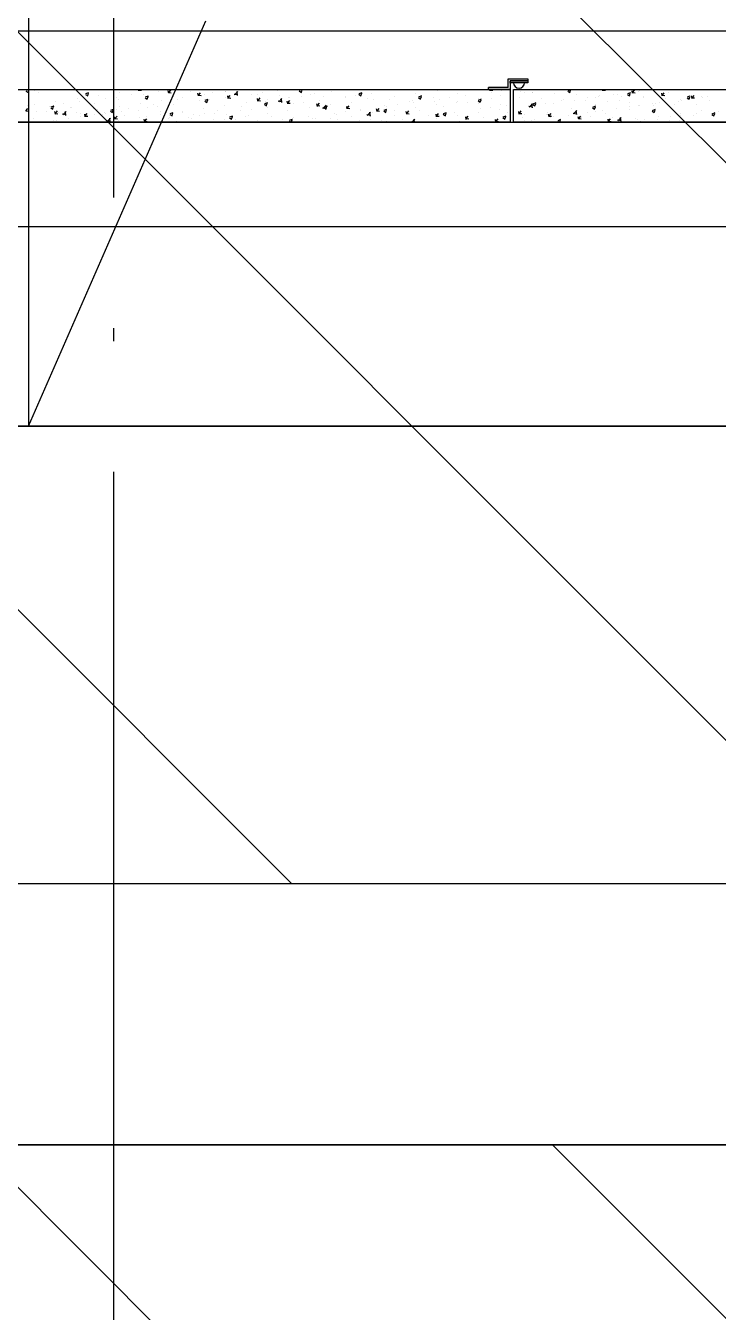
# Model space of a CAD drawing. Extents: x 758840 to 1108724, y -102573 to 143521.
# Drawn here: x 856399 to 857459, y 68672 to 70640 of the extents above; entities that cross this region are included whole.
import ezdxf
from ezdxf.xclip import XClip

# ---------------------------------------------------------------- set-up
doc = ezdxf.new("R2010")
doc.units = 0
doc.header["$LTSCALE"] = 1000
doc.header["$MEASUREMENT"] = 0
doc.linetypes.add('DOTE', pattern=[2.42, 2, -0.2, 0.02, -0.2])
for name, color, linetype in [('02电气-设备', 255, 'Continuous'), ('02电气-设备基础', 252, 'Continuous'), ('DOTE', 8, 'DOTE'), ('电缆沟', 2, 'Continuous'), ('钢盖板', 6, 'Continuous')]:
    doc.layers.add(name, color=color, linetype=linetype)

# ---------------------------------------------------------------- blocks, each defined once
blk = doc.blocks.new('BD4-PAL0101-HVPM01')
at = {"layer": '02电气-设备'}
for p, q in [((8388428.9, -4143730.9), (8388428.9, -4143727.9)), ((8388428.9, -4143727.9), (8388458.9, -4143727.9)), ((8388428.9, -4143741.4), (8388428.9, -4143727.9)), ((8388428.9, -4143727.9), (8388431.9, -4143727.9)), ((8388458.9, -4143727.9), (8388458.9, -4143730.9)), ((8387189.4, -4143744.4), (8388431.9, -4143744.4)), ((8387690.6, -4143746.7), (8387693.8, -4143748.8)), ((8387691.2, -4143745.4), (8387694, -4143744.4)), ((8387693.8, -4143748.8), (8387695.1, -4143745)), ((8387704.2, -4143745.7), (8387704.2, -4143745.7)), ((8387709.5, -4143748.7), (8387709.5, -4143748.7)), ((8387782.5, -4143750.5), (8387786.9, -4143748.8)), ((8387834.1, -4143748.8), (8387834.1, -4143748.8)), ((8387863.6, -4143746.2), (8387863.3, -4143744.4)), ((8387863.7, -4143745), (8387864.2, -4143744.4)), ((8387863.7, -4143745.1), (8387867.5, -4143745.4)), ((8387893, -4143747.3), (8387893, -4143747.3)), ((8387907, -4143746.2), (8387907, -4143746.2)), ((8387909.1, -4143750.1), (8387908.4, -4143746.2)), ((8387908.7, -4143745.7), (8387908.7, -4143745.7)), ((8387908.9, -4143745.3), (8387908.9, -4143745.3)), ((8387909.2, -4143749), (8387912.3, -4143745.4)), ((8387909.2, -4143749.1), (8387913, -4143749.4)), ((8387942.6, -4143747.1), (8387942.6, -4143747.1)), ((8387954.8, -4143753), (8387957.8, -4143749.3)), ((8387976.5, -4143748.5), (8387976.5, -4143748.5)), ((8387995.6, -4143748.1), (8387995.6, -4143748.1)), ((8387996.3, -4143747.4), (8387996.3, -4143747.4)), ((8388009.8, -4143752.6), (8388014.7, -4143747.4)), ((8388014.6, -4143753.6), (8388013.9, -4143747.5)), ((8388052.3, -4143749.2), (8388052.3, -4143749.2)), ((8388076.4, -4143746.1), (8388076.4, -4143746.1)), ((8388109, -4143746.6), (8388112.2, -4143748.7)), ((8388109.6, -4143745.3), (8388112, -4143744.4)), ((8388112.2, -4143748.7), (8388113.5, -4143744.8)), ((8388158.1, -4143746.7), (8388158.1, -4143746.7)), ((8388200.9, -4143750.4), (8388205.3, -4143748.7)), ((8388259.9, -4143744.7), (8388259.9, -4143744.7)), ((8388320, -4143745.7), (8388320, -4143745.7)), ((8388428.9, -4143741.4), (8388398.9, -4143741.4)), ((8388398.9, -4143744.4), (8388398.9, -4143741.4)), ((8388431.9, -4143744.4), (8388398.9, -4143744.4)), ((8388401.3, -4143746.2), (8388401, -4143744.4)), ((8388401.4, -4143745.1), (8388402, -4143744.4)), ((8388401.4, -4143745.2), (8388405.2, -4143745.5)), ((8388403.3, -4143748.7), (8388403.3, -4143748.7)), ((8388419.2, -4143746.6), (8388419.2, -4143746.6)), ((8388458.9, -4143730.9), (8388431.9, -4143730.9)), ((8388431.9, -4143730.9), (8388431.9, -4143744.4)), ((8388431.9, -4143734.7), (8388431.9, -4143730.9)), ((8388431.9, -4143730.9), (8388458.9, -4143730.9)), ((8388458.9, -4143733.9), (8388431.9, -4143733.9)), ((8388431.9, -4143744.4), (8388431.9, -4143794.4)), ((8388436.9, -4143744.4), (8389679.9, -4143744.4)), ((8388436.9, -4143794.4), (8388436.9, -4143744.4)), ((8388447, -4143747.3), (8388447, -4143747.3)), ((8388454, -4143748.7), (8388454, -4143748.7)), ((8388458.9, -4143730.9), (8388458.9, -4143733.9)), ((8388466, -4143748.8), (8388466, -4143748.8)), ((8388466.1, -4143749.5), (8388466.1, -4143749.5)), ((8388520, -4143746.8), (8388523.2, -4143749)), ((8388520.6, -4143745.6), (8388523.7, -4143744.4)), ((8388523.2, -4143749), (8388524.4, -4143745.1)), ((8388573.6, -4143746.1), (8388573.3, -4143744.4)), ((8388573.7, -4143745), (8388574.2, -4143744.4)), ((8388573.7, -4143745.1), (8388577.5, -4143745.4)), ((8388611.8, -4143750.6), (8388616.3, -4143748.9)), ((8388619.1, -4143750.1), (8388618.4, -4143746.1)), ((8388619.2, -4143749), (8388622.3, -4143745.3)), ((8388619.2, -4143749), (8388623, -4143749.4)), ((8388628.4, -4143747.4), (8388628.4, -4143747.4)), ((8388630.5, -4143746), (8388630.5, -4143746)), ((8388664.8, -4143752.9), (8388667.8, -4143749.3)), ((8388673.6, -4143748.4), (8388673.6, -4143748.4)), ((8387693, -4143769.5), (8387693, -4143769.5)), ((8387703.4, -4143766.9), (8387703.4, -4143766.9)), ((8387729.1, -4143771), (8387733.6, -4143769.3)), ((8387732.9, -4143768.4), (8387732.9, -4143768.4)), ((8387736.4, -4143762.1), (8387736.4, -4143762.1)), ((8387748.8, -4143766.3), (8387748.8, -4143766.3)), ((8387769, -4143757.6), (8387769, -4143757.6)), ((8387772.9, -4143763.2), (8387772.9, -4143763.2)), ((8387781.9, -4143751.8), (8387785.1, -4143753.9)), ((8387785.1, -4143753.9), (8387786.3, -4143750.1)), ((8387795.9, -4143765.3), (8387795.9, -4143765.3)), ((8387801.1, -4143753.6), (8387801.1, -4143753.6)), ((8387813, -4143757.9), (8387813, -4143757.9)), ((8387828.9, -4143755.8), (8387828.9, -4143755.8)), ((8387833, -4143758.9), (8387833, -4143758.9)), ((8387852.9, -4143752.6), (8387852.9, -4143752.6)), ((8387865.9, -4143765.5), (8387865.9, -4143765.5)), ((8387870, -4143752.6), (8387870, -4143752.6)), ((8387873.2, -4143756.9), (8387876.3, -4143759)), ((8387873.7, -4143755.6), (8387878.2, -4143753.9)), ((8387876.3, -4143759), (8387877.6, -4143755.2)), ((8387885.2, -4143766.5), (8387885.2, -4143766.5)), ((8387898, -4143761.4), (8387898, -4143761.4)), ((8387916.3, -4143767.1), (8387916.3, -4143767.1)), ((8387922.3, -4143760.2), (8387922.3, -4143760.2)), ((8387930.9, -4143756.6), (8387930.9, -4143756.6)), ((8387954.7, -4143754.1), (8387953.9, -4143750.1)), ((8387954.8, -4143753.1), (8387958.6, -4143753.4)), ((8387956.4, -4143761.9), (8387956.4, -4143761.9)), ((8387959.3, -4143753.8), (8387959.3, -4143753.8)), ((8387963.5, -4143752.2), (8387963.5, -4143752.2)), ((8387964.4, -4143762), (8387967.6, -4143764.1)), ((8387965, -4143760.7), (8387969.4, -4143759)), ((8387967.6, -4143764.1), (8387968.9, -4143760.2)), ((8387972.3, -4143759.8), (8387972.3, -4143759.8)), ((8387994.8, -4143769.2), (8387994.8, -4143769.2)), ((8387996.3, -4143756.6), (8387996.3, -4143756.6)), ((8388000.2, -4143758.1), (8387999.5, -4143754.1)), ((8388000.3, -4143757), (8388003.4, -4143753.3)), ((8388000.3, -4143757.1), (8388004.1, -4143757.4)), ((8388009.1, -4143751.3), (8388014.8, -4143752.2)), ((8388010.4, -4143750), (8388010.4, -4143750)), ((8388027.8, -4143764.5), (8388027.8, -4143764.5)), ((8388036.4, -4143751.3), (8388036.4, -4143751.3)), ((8388044.3, -4143751.4), (8388044.3, -4143751.4)), ((8388045.8, -4143762.1), (8388045, -4143758.1)), ((8388045.9, -4143761), (8388048.9, -4143757.3)), ((8388045.9, -4143761), (8388049.6, -4143761.4)), ((8388055.7, -4143767), (8388058.8, -4143769.2)), ((8388056.3, -4143765.8), (8388060.7, -4143764.1)), ((8388057.6, -4143763.3), (8388057.6, -4143763.3)), ((8388058.8, -4143769.2), (8388060.1, -4143765.3)), ((8388060.4, -4143760), (8388060.4, -4143760)), ((8388076.9, -4143761.8), (8388082.6, -4143762.7)), ((8388077.5, -4143763.1), (8388082.5, -4143757.9)), ((8388078.2, -4143752.8), (8388078.2, -4143752.8)), ((8388082.3, -4143764.1), (8388081.6, -4143758)), ((8388091.3, -4143766.1), (8388090.6, -4143762.1)), ((8388091.4, -4143764.9), (8388094.5, -4143761.3)), ((8388091.4, -4143765), (8388095.2, -4143765.4)), ((8388092.5, -4143756), (8388092.5, -4143756)), ((8388094.6, -4143756.9), (8388094.6, -4143756.9)), ((8388099.8, -4143765.8), (8388099.8, -4143765.8)), ((8388112.1, -4143754.3), (8388112.1, -4143754.3)), ((8388115.7, -4143763.7), (8388115.7, -4143763.7)), ((8388125.5, -4143751.2), (8388125.5, -4143751.2)), ((8388131.7, -4143750.6), (8388131.7, -4143750.6)), ((8388136.9, -4143770.1), (8388136.1, -4143766.1)), ((8388136.9, -4143769), (8388140.7, -4143769.4)), ((8388137, -4143768.9), (8388140, -4143765.3)), ((8388139.7, -4143760.6), (8388139.7, -4143760.6)), ((8388145.3, -4143773.6), (8388150.2, -4143768.5)), ((8388146, -4143755.7), (8388146, -4143755.7)), ((8388147.5, -4143770.8), (8388152, -4143769.1)), ((8388150.1, -4143774.6), (8388149.4, -4143768.6)), ((8388157.3, -4143767.9), (8388157.3, -4143767.9)), ((8388179.8, -4143755.3), (8388179.8, -4143755.3)), ((8388179.9, -4143757.1), (8388179.9, -4143757.1)), ((8388182.5, -4143772.9), (8388185.6, -4143769.3)), ((8388189.4, -4143763.8), (8388189.4, -4143763.8)), ((8388195.7, -4143753.2), (8388195.7, -4143753.2)), ((8388200.3, -4143751.6), (8388203.4, -4143753.8)), ((8388203.4, -4143753.8), (8388204.7, -4143749.9)), ((8388213.8, -4143758.6), (8388213.8, -4143758.6)), ((8388219.8, -4143750), (8388219.8, -4143750)), ((8388222.4, -4143759), (8388222.4, -4143759)), ((8388240.1, -4143769.4), (8388240.1, -4143769.4)), ((8388247.7, -4143760), (8388247.7, -4143760)), ((8388255, -4143754.6), (8388255, -4143754.6)), ((8388259.1, -4143767.7), (8388259.1, -4143767.7)), ((8388277.2, -4143763.1), (8388277.2, -4143763.1)), ((8388281.6, -4143761.4), (8388281.6, -4143761.4)), ((8388283.1, -4143764.5), (8388283.1, -4143764.5)), ((8388287.1, -4143750.5), (8388287.1, -4143750.5)), ((8388291.5, -4143756.7), (8388294.7, -4143758.9)), ((8388292.1, -4143755.5), (8388296.6, -4143753.7)), ((8388294.7, -4143758.8), (8388296, -4143755)), ((8388314.2, -4143756.7), (8388314.2, -4143756.7)), ((8388315.5, -4143762.9), (8388315.5, -4143762.9)), ((8388319.3, -4143766.9), (8388319.3, -4143766.9)), ((8388323.2, -4143759.2), (8388323.2, -4143759.2)), ((8388339.1, -4143757.2), (8388339.1, -4143757.2)), ((8388349.4, -4143764.3), (8388349.4, -4143764.3)), ((8388351.2, -4143750.3), (8388351.2, -4143750.3)), ((8388351.9, -4143762.4), (8388351.9, -4143762.4)), ((8388363.2, -4143754), (8388363.2, -4143754)), ((8388366.5, -4143764.3), (8388366.5, -4143764.3)), ((8388382.8, -4143761.8), (8388386, -4143763.9)), ((8388383.3, -4143765.7), (8388383.3, -4143765.7)), ((8388383.4, -4143760.5), (8388387.8, -4143758.8)), ((8388383.9, -4143758.3), (8388383.9, -4143758.3)), ((8388386, -4143763.9), (8388387.2, -4143760.1)), ((8388403.5, -4143757.9), (8388403.5, -4143757.9)), ((8388416.9, -4143753.6), (8388416.9, -4143753.6)), ((8388417.2, -4143767.2), (8388417.2, -4143767.2)), ((8388426.5, -4143768.5), (8388426.5, -4143768.5)), ((8388445.6, -4143756.6), (8388445.6, -4143756.6)), ((8388461.1, -4143771.2), (8388466, -4143766)), ((8388465.9, -4143772.2), (8388465.2, -4143766.1)), ((8388466.7, -4143767.3), (8388469.8, -4143769.4)), ((8388467.2, -4143766), (8388471.7, -4143764.3)), ((8388469.8, -4143769.4), (8388471.1, -4143765.6)), ((8388470.4, -4143767.1), (8388470.4, -4143767.1)), ((8388479.5, -4143758), (8388479.5, -4143758)), ((8388486.3, -4143765), (8388486.3, -4143765)), ((8388498.2, -4143765.2), (8388498.2, -4143765.2)), ((8388500, -4143750.9), (8388500, -4143750.9)), ((8388510.4, -4143761.8), (8388510.4, -4143761.8)), ((8388513.4, -4143759.4), (8388513.4, -4143759.4)), ((8388530.8, -4143760.7), (8388530.8, -4143760.7)), ((8388533.9, -4143752.3), (8388533.9, -4143752.3)), ((8388547.3, -4143760.9), (8388547.3, -4143760.9)), ((8388550.5, -4143756.5), (8388550.5, -4143756.5)), ((8388558.5, -4143771.1), (8388562.9, -4143769.4)), ((8388562.5, -4143767.5), (8388562.5, -4143767.5)), ((8388562.8, -4143756.6), (8388562.8, -4143756.6)), ((8388566.4, -4143754.4), (8388566.4, -4143754.4)), ((8388567.8, -4143753.8), (8388567.8, -4143753.8)), ((8388581.2, -4143762.3), (8388581.2, -4143762.3)), ((8388590.4, -4143751.3), (8388590.4, -4143751.3)), ((8388595.8, -4143751.9), (8388595.8, -4143751.9)), ((8388599.5, -4143761.1), (8388599.5, -4143761.1)), ((8388601.7, -4143755.2), (8388601.7, -4143755.2)), ((8388611.3, -4143751.9), (8388614.4, -4143754.1)), ((8388614.4, -4143754), (8388615.7, -4143750.2)), ((8388615.1, -4143763.7), (8388615.1, -4143763.7)), ((8388627.7, -4143768.5), (8388627.7, -4143768.5)), ((8388629.7, -4143768.9), (8388629.7, -4143768.9)), ((8388635.6, -4143756.6), (8388635.6, -4143756.6)), ((8388636.5, -4143754.8), (8388636.5, -4143754.8)), ((8388649, -4143765.2), (8388649, -4143765.2)), ((8388651.7, -4143768.7), (8388651.7, -4143768.7)), ((8388653.8, -4143765.8), (8388653.8, -4143765.8)), ((8388659.7, -4143764.5), (8388659.7, -4143764.5)), ((8388664.7, -4143754.1), (8388664, -4143750.1)), ((8388664.8, -4143753), (8388668.6, -4143753.4)), ((8388669.5, -4143758.1), (8388669.5, -4143758.1)), ((8388682.9, -4143766.6), (8388682.9, -4143766.6)), ((8388688.8, -4143762.4), (8388688.8, -4143762.4)), ((8388692.7, -4143759.7), (8388692.7, -4143759.7)), ((8388693.9, -4143760.5), (8388693.9, -4143760.5)), ((8388702.5, -4143757), (8388705.7, -4143759.1)), ((8388703.1, -4143755.7), (8388707.5, -4143754)), ((8388703.4, -4143759.5), (8388703.4, -4143759.5)), ((8388705.7, -4143759.1), (8388707, -4143755.3)), ((8388710.2, -4143758.1), (8388709.5, -4143754.1)), ((8388709.8, -4143758.4), (8388709.8, -4143758.4)), ((8388710.3, -4143756.9), (8388713.4, -4143753.3)), ((8388710.3, -4143757), (8388714.1, -4143757.3)), ((8388716.8, -4143768), (8388716.8, -4143768)), ((8388725.3, -4143755.2), (8388725.3, -4143755.2)), ((8388725.8, -4143756), (8388725.8, -4143756)), ((8388733.8, -4143755.2), (8388733.8, -4143755.2)), ((8388737.3, -4143760.9), (8388737.3, -4143760.9)), ((8387690.3, -4143776.8), (8387693.4, -4143773.2)), ((8387690.3, -4143776.9), (8387694.1, -4143777.3)), ((8387692.8, -4143773.7), (8387692.8, -4143773.7)), ((8387702.6, -4143788), (8387702.6, -4143788)), ((8387706.3, -4143778.1), (8387706.3, -4143778.1)), ((8387721.9, -4143778), (8387721.9, -4143778)), ((8387726.8, -4143771), (8387726.8, -4143771)), ((8387728.5, -4143772.3), (8387731.7, -4143774.4)), ((8387731.7, -4143774.4), (8387733, -4143770.5)), ((8387735.8, -4143782), (8387735, -4143778)), ((8387735.6, -4143783.2), (8387735.6, -4143783.2)), ((8387735.8, -4143780.8), (8387738.9, -4143777.2)), ((8387735.8, -4143780.9), (8387739.6, -4143781.3)), ((8387740.2, -4143779.5), (8387740.2, -4143779.5)), ((8387746.5, -4143781.6), (8387752.1, -4143782.5)), ((8387747.1, -4143782.9), (8387752, -4143777.8)), ((8387751.9, -4143783.9), (8387751.2, -4143777.9)), ((8387756.2, -4143788.2), (8387756.2, -4143788.2)), ((8387758.9, -4143771.6), (8387758.9, -4143771.6)), ((8387760.7, -4143772.4), (8387760.7, -4143772.4)), ((8387768.2, -4143778.8), (8387768.2, -4143778.8)), ((8387774.1, -4143780.9), (8387774.1, -4143780.9)), ((8387774.1, -4143785.6), (8387774.1, -4143785.6)), ((8387781.3, -4143786), (8387780.6, -4143782)), ((8387781.4, -4143784.8), (8387784.5, -4143781.2)), ((8387781.4, -4143784.9), (8387785.2, -4143785.2)), ((8387794.6, -4143773.8), (8387794.6, -4143773.8)), ((8387796.3, -4143782.9), (8387796.3, -4143782.9)), ((8387800.3, -4143774.7), (8387800.3, -4143774.7)), ((8387808, -4143782.4), (8387808, -4143782.4)), ((8387811.2, -4143779.2), (8387811.2, -4143779.2)), ((8387812.2, -4143780.8), (8387812.2, -4143780.8)), ((8387814.9, -4143793.4), (8387819.8, -4143788.3)), ((8387819.7, -4143794.4), (8387819, -4143788.4)), ((8387819.8, -4143777.3), (8387823, -4143779.5)), ((8387820.4, -4143776.1), (8387824.8, -4143774.4)), ((8387823, -4143779.5), (8387824.2, -4143775.6)), ((8387826.9, -4143789.9), (8387826.1, -4143786)), ((8387826.9, -4143788.8), (8387830, -4143785.2)), ((8387826.9, -4143788.9), (8387830.7, -4143789.2)), ((8387828.5, -4143775.3), (8387828.5, -4143775.3)), ((8387833.3, -4143769.9), (8387833.3, -4143769.9)), ((8387836.2, -4143777.7), (8387836.2, -4143777.7)), ((8387841.9, -4143783.8), (8387841.9, -4143783.8)), ((8387848.2, -4143772.9), (8387848.2, -4143772.9)), ((8387862.4, -4143776.7), (8387862.4, -4143776.7)), ((8387865.1, -4143786.6), (8387865.1, -4143786.6)), ((8387872.5, -4143792.8), (8387875.5, -4143789.1)), ((8387875.8, -4143785.2), (8387875.8, -4143785.2)), ((8387876.3, -4143772.4), (8387876.3, -4143772.4)), ((8387892.2, -4143770.3), (8387892.2, -4143770.3)), ((8387896.3, -4143778.1), (8387896.3, -4143778.1)), ((8387897.2, -4143782.5), (8387897.2, -4143782.5)), ((8387909.5, -4143788.7), (8387909.5, -4143788.7)), ((8387909.7, -4143786.6), (8387909.7, -4143786.6)), ((8387911.1, -4143782.4), (8387914.2, -4143784.6)), ((8387911.6, -4143781.2), (8387916.1, -4143779.4)), ((8387914.2, -4143784.6), (8387915.5, -4143780.7)), ((8387930.2, -4143777.8), (8387930.2, -4143777.8)), ((8387930.2, -4143779.6), (8387930.2, -4143779.6)), ((8387939.7, -4143786.9), (8387939.7, -4143786.9)), ((8387943.6, -4143788.1), (8387943.6, -4143788.1)), ((8387946.5, -4143782.4), (8387946.5, -4143782.4)), ((8387955.6, -4143784.8), (8387955.6, -4143784.8)), ((8387962.8, -4143773.3), (8387962.8, -4143773.3)), ((8387964.1, -4143781), (8387964.1, -4143781)), ((8387979.6, -4143781.6), (8387979.6, -4143781.6)), ((8387983.5, -4143776), (8387983.5, -4143776)), ((8387998, -4143782.4), (8387998, -4143782.4)), ((8388002.3, -4143787.5), (8388005.5, -4143789.7)), ((8388002.9, -4143786.2), (8388007.3, -4143784.5)), ((8388005.5, -4143789.6), (8388006.8, -4143785.8)), ((8388019.7, -4143776.4), (8388019.7, -4143776.4)), ((8388020.6, -4143769.7), (8388020.6, -4143769.7)), ((8388027.1, -4143785.6), (8388027.1, -4143785.6)), ((8388031.9, -4143783.8), (8388031.9, -4143783.8)), ((8388035.6, -4143774.3), (8388035.6, -4143774.3)), ((8388059.7, -4143771.1), (8388059.7, -4143771.1)), ((8388059.7, -4143781.2), (8388059.7, -4143781.2)), ((8388065.8, -4143785.3), (8388065.8, -4143785.3)), ((8388091.7, -4143777.1), (8388091.7, -4143777.1)), ((8388099, -4143788.8), (8388099, -4143788.8)), ((8388099.7, -4143786.7), (8388099.7, -4143786.7)), ((8388123, -4143785.6), (8388123, -4143785.6)), ((8388124.7, -4143772.3), (8388124.7, -4143772.3)), ((8388129, -4143788.5), (8388129, -4143788.5)), ((8388133.6, -4143788.1), (8388133.6, -4143788.1)), ((8388144.7, -4143772.3), (8388150.3, -4143773.2)), ((8388146.9, -4143772.1), (8388150.1, -4143774.3)), ((8388150.1, -4143774.2), (8388151.4, -4143770.4)), ((8388156.5, -4143789), (8388156.5, -4143789)), ((8388163.1, -4143780.3), (8388163.1, -4143780.3)), ((8388166.1, -4143782.1), (8388166.1, -4143782.1)), ((8388179, -4143778.2), (8388179, -4143778.2)), ((8388182.4, -4143774.1), (8388181.7, -4143770.1)), ((8388182.5, -4143773), (8388186.3, -4143773.3)), ((8388188.6, -4143784.9), (8388188.6, -4143784.9)), ((8388203.1, -4143775.1), (8388203.1, -4143775.1)), ((8388203.1, -4143775.8), (8388203.1, -4143775.8)), ((8388212.5, -4143782.8), (8388218.1, -4143783.7)), ((8388213.1, -4143784.1), (8388218, -4143779)), ((8388217.9, -4143785.1), (8388217.2, -4143779.1)), ((8388221.6, -4143780.2), (8388221.6, -4143780.2)), ((8388228, -4143778), (8388227.2, -4143774.1)), ((8388228, -4143776.9), (8388231.1, -4143773.3)), ((8388228, -4143777), (8388231.8, -4143777.3)), ((8388238.2, -4143777.2), (8388241.3, -4143779.3)), ((8388238.8, -4143775.9), (8388243.2, -4143774.2)), ((8388241.3, -4143779.3), (8388242.6, -4143775.5)), ((8388243.2, -4143769.8), (8388243.2, -4143769.8)), ((8388254.2, -4143775.7), (8388254.2, -4143775.7)), ((8388255.4, -4143783.4), (8388255.4, -4143783.4)), ((8388273.5, -4143782), (8388272.8, -4143778)), ((8388273.6, -4143780.9), (8388276.7, -4143777.2)), ((8388273.6, -4143781), (8388277.4, -4143781.3)), ((8388286.3, -4143771.6), (8388286.3, -4143771.6)), ((8388292.4, -4143777), (8388292.4, -4143777)), ((8388306.5, -4143784.3), (8388306.5, -4143784.3)), ((8388319, -4143786), (8388318.3, -4143782)), ((8388318.5, -4143788), (8388318.5, -4143788)), ((8388319.1, -4143784.9), (8388322.2, -4143781.2)), ((8388319.1, -4143785), (8388322.9, -4143785.3)), ((8388322.4, -4143782.2), (8388322.4, -4143782.2)), ((8388329.4, -4143770.6), (8388329.4, -4143770.6)), ((8388329.4, -4143782.3), (8388332.6, -4143784.4)), ((8388330, -4143781), (8388334.5, -4143779.3)), ((8388332.6, -4143784.4), (8388333.9, -4143780.6)), ((8388346.4, -4143779), (8388346.4, -4143779)), ((8388351.1, -4143783.5), (8388351.1, -4143783.5)), ((8388364.6, -4143790), (8388363.9, -4143786)), ((8388364.7, -4143788.9), (8388367.7, -4143785.2)), ((8388364.7, -4143788.9), (8388368.5, -4143789.3)), ((8388383.2, -4143779.5), (8388383.2, -4143779.5)), ((8388386.5, -4143773.8), (8388386.5, -4143773.8)), ((8388390.7, -4143786.5), (8388390.7, -4143786.5)), ((8388402.4, -4143771.7), (8388402.4, -4143771.7)), ((8388410.2, -4143792.8), (8388413.3, -4143789.2)), ((8388416.1, -4143774.7), (8388416.1, -4143774.7)), ((8388420.7, -4143787.4), (8388423.9, -4143789.5)), ((8388421.3, -4143786.1), (8388425.7, -4143784.4)), ((8388423.9, -4143789.5), (8388425.1, -4143785.7)), ((8388427.7, -4143780.1), (8388427.7, -4143780.1)), ((8388445.8, -4143781.9), (8388445, -4143777.9)), ((8388445.8, -4143780.9), (8388449.6, -4143781.2)), ((8388445.9, -4143780.8), (8388448.9, -4143777.1)), ((8388451.4, -4143786.6), (8388451.4, -4143786.6)), ((8388453.5, -4143781.8), (8388453.5, -4143781.8)), ((8388460.5, -4143769.9), (8388466.1, -4143770.8)), ((8388465.2, -4143769.9), (8388465.2, -4143769.9)), ((8388487.4, -4143783.2), (8388487.4, -4143783.2)), ((8388488.4, -4143780.2), (8388488.4, -4143780.2)), ((8388491.3, -4143785.9), (8388490.6, -4143781.9)), ((8388491.4, -4143784.8), (8388494.5, -4143781.1)), ((8388491.4, -4143784.9), (8388495.2, -4143785.2)), ((8388493.7, -4143786.8), (8388493.7, -4143786.8)), ((8388497.4, -4143786.3), (8388497.4, -4143786.3)), ((8388521.3, -4143784.6), (8388521.3, -4143784.6)), ((8388525.4, -4143773.9), (8388525.4, -4143773.9)), ((8388528.3, -4143780.4), (8388533.9, -4143781.3)), ((8388528.9, -4143781.7), (8388533.8, -4143776.6)), ((8388530, -4143781.8), (8388530, -4143781.8)), ((8388533.7, -4143782.7), (8388533, -4143776.7)), ((8388533.8, -4143781.6), (8388533.8, -4143781.6)), ((8388536.9, -4143789.9), (8388536.1, -4143785.9)), ((8388536.9, -4143788.7), (8388540, -4143785.1)), ((8388536.9, -4143788.8), (8388540.7, -4143789.2)), ((8388540.6, -4143787.8), (8388540.6, -4143787.8)), ((8388549.7, -4143779.5), (8388549.7, -4143779.5)), ((8388555.2, -4143786), (8388555.2, -4143786)), ((8388557.9, -4143772.4), (8388561.1, -4143774.5)), ((8388561.1, -4143774.5), (8388562.3, -4143770.7)), ((8388562.1, -4143777.8), (8388562.1, -4143777.8)), ((8388573.7, -4143776.3), (8388573.7, -4143776.3)), ((8388577.7, -4143781.4), (8388577.7, -4143781.4)), ((8388582.5, -4143792.7), (8388585.6, -4143789.1)), ((8388589.1, -4143787.5), (8388589.1, -4143787.5)), ((8388595.1, -4143773), (8388595.1, -4143773)), ((8388596.6, -4143792.2), (8388601.6, -4143787.1)), ((8388601.5, -4143793.2), (8388600.8, -4143787.2)), ((8388613.8, -4143771), (8388613.8, -4143771)), ((8388614.7, -4143775.1), (8388614.7, -4143775.1)), ((8388623, -4143788.9), (8388623, -4143788.9)), ((8388649.2, -4143777.5), (8388652.3, -4143779.6)), ((8388649.7, -4143776.2), (8388654.2, -4143774.5)), ((8388652.3, -4143779.6), (8388653.6, -4143775.8)), ((8388659, -4143785.6), (8388659, -4143785.6)), ((8388677.2, -4143785.5), (8388677.2, -4143785.5)), ((8388691.9, -4143780.9), (8388691.9, -4143780.9)), ((8388693.1, -4143783.4), (8388693.1, -4143783.4)), ((8388713, -4143784.6), (8388713, -4143784.6)), ((8388717.1, -4143780.3), (8388717.1, -4143780.3)), ((8388724.5, -4143776.4), (8388724.5, -4143776.4)), ((8388740.4, -4143782.6), (8388743.6, -4143784.7)), ((8388741, -4143781.3), (8388745.5, -4143779.6)), ((8388743.6, -4143784.7), (8388744.9, -4143780.9)), ((8388750.1, -4143778.2), (8388750.1, -4143778.2)), ((8381447.4, -4143794.4), (8394807.4, -4143794.4)), ((8388431.9, -4143794.4), (8387189.4, -4143794.4)), ((8387716.2, -4143793.5), (8387716.2, -4143793.5)), ((8387732.1, -4143791.4), (8387732.1, -4143791.4)), ((8387737.1, -4143791.9), (8387737.1, -4143791.9)), ((8387814.3, -4143792.1), (8387819.9, -4143793)), ((8387832.5, -4143791.1), (8387832.5, -4143791.1)), ((8387872.4, -4143793.9), (8387871.7, -4143789.9)), ((8387872.5, -4143792.9), (8387876.3, -4143793.2)), ((8387899.6, -4143792.2), (8387899.6, -4143792.2)), ((8387917.3, -4143794.4), (8387917.2, -4143793.9)), ((8387920.1, -4143794.4), (8387921.1, -4143793.1)), ((8387977.5, -4143789.5), (8387977.5, -4143789.5)), ((8387994.1, -4143790.4), (8387994.1, -4143790.4)), ((8388011.4, -4143790.9), (8388011.4, -4143790.9)), ((8388045.3, -4143792.4), (8388045.3, -4143792.4)), ((8388079.2, -4143793.8), (8388079.2, -4143793.8)), ((8388083.1, -4143790.9), (8388083.1, -4143790.9)), ((8388093.6, -4143792.6), (8388096.2, -4143794.4)), ((8388094.2, -4143791.3), (8388098.6, -4143789.6)), ((8388096.8, -4143794.4), (8388098, -4143790.9)), ((8388123.9, -4143793.5), (8388123.9, -4143793.5)), ((8388167.5, -4143789.6), (8388167.5, -4143789.6)), ((8388201.4, -4143791), (8388201.4, -4143791)), ((8388218.3, -4143789.7), (8388218.3, -4143789.7)), ((8388235.3, -4143792.4), (8388235.3, -4143792.4)), ((8388242.3, -4143792.7), (8388242.3, -4143792.7)), ((8388266.4, -4143789.6), (8388266.4, -4143789.6)), ((8388269.2, -4143793.9), (8388269.2, -4143793.9)), ((8388280.2, -4143793.3), (8388285.9, -4143794.2)), ((8388281.1, -4143794.4), (8388285.8, -4143789.5)), ((8388285.5, -4143794.4), (8388285, -4143789.6)), ((8388285.5, -4143792.8), (8388285.5, -4143792.8)), ((8388353.7, -4143792.9), (8388353.7, -4143792.9)), ((8388410.1, -4143794), (8388409.4, -4143790)), ((8388409.8, -4143793.5), (8388409.8, -4143793.5)), ((8388410.2, -4143792.9), (8388414, -4143793.3)), ((8389679.9, -4143794.4), (8388436.9, -4143794.4)), ((8388453.7, -4143792.1), (8388453.7, -4143792.1)), ((8388464.4, -4143791.1), (8388464.4, -4143791.1)), ((8388469.6, -4143790), (8388469.6, -4143790)), ((8388503.6, -4143794.2), (8388503.6, -4143794.2)), ((8388504.6, -4143792.9), (8388506.8, -4143794.4)), ((8388505.1, -4143791.6), (8388509.6, -4143789.9)), ((8388507.9, -4143794.4), (8388509, -4143791.2)), ((8388582.4, -4143793.9), (8388581.7, -4143789.9)), ((8388582.5, -4143792.8), (8388586.3, -4143793.2)), ((8388594.3, -4143794.2), (8388594.3, -4143794.2)), ((8388596, -4143790.9), (8388601.7, -4143791.8)), ((8388613, -4143794), (8388613, -4143794)), ((8388626.9, -4143789.7), (8388626.9, -4143789.7)), ((8388627.3, -4143794.4), (8388627.2, -4143793.9)), ((8388630, -4143794.4), (8388631.1, -4143793.1)), ((8388637.1, -4143790.8), (8388637.1, -4143790.8)), ((8388656.9, -4143790.3), (8388656.9, -4143790.3)), ((8388676, -4143791), (8388676, -4143791)), ((8388690.8, -4143791.8), (8388690.8, -4143791.8)), ((8388724.7, -4143793.2), (8388724.7, -4143793.2))]:
    blk.add_line(p, q, dxfattribs=at)
blk.add_arc((8388445.4, -4143733.9), 8.49, 180, 0, dxfattribs=at)
blk = doc.blocks.new('A$C675A25EF')
at = {"layer": '钢盖板'}
h = blk.add_hatch(dxfattribs=at)
h.set_pattern_fill('ANSI31', color=8, scale=5000, style=0)
h.set_pattern_definition([(45, (-316780.8, -189325), (-441.94174, 441.94174), [])])
h.paths.add_polyline_path([(56721.3, -23142), (62139.3, -23142), (62139.3, -23542), (56721.3, -23542)], flags=16)
h.paths.add_polyline_path([(62839.3, -23142), (171003.3, -23142), (171003.3, -23542), (62839.3, -23542)], flags=16)
h.paths.add_polyline_path([(171703.3, -23142), (177121.3, -23142), (177121.3, -23542), (171703.3, -23542)], flags=16)
h.paths.add_polyline_path([(177121.3, -47841.9), (177821.3, -47841.9), (177821.3, -24642), (178221.3, -24242), (211693.3, -24242), (211693.3, -25341.9), (211993.3, -25341.9), (211993.3, -24242), (216517.3, -24242), (216517.3, -25341.9), (216817.3, -25341.9), (216817.3, -24242), (216811.3, -24242), (216811.3, -23542), (177821.3, -23542), (177821.3, -23142), (216817.3, -23142), (216817.3, -21342.1), (216517.3, -21342.1), (216517.3, -22442), (211993.3, -22442), (211993.3, -21342.1), (211693.3, -21342.1), (211693.3, -22442), (192141.8, -22442), (192141.8, -21542), (194493.8, -21542), (194493.8, -20942), (184491.8, -20942), (184491.8, -21542), (185341.8, -21542), (185341.8, -22442), (169651.3, -22442), (169651.3, -21542), (171703.3, -21542), (171703.3, -20939.3), (161803.3, -20939.3), (161803.3, -21542), (162851.3, -21542), (162851.3, -22442), (143449.3, -22442), (143449.3, -21342.1), (143149.3, -21342.1), (143149.3, -22442), (138625.3, -22442), (138625.3, -21342.1), (138325.3, -21342.1), (138325.3, -22442), (95517.3, -22442), (95517.3, -21342.1), (95217.3, -21342.1), (95217.3, -22442), (90693.3, -22442), (90693.3, -21342.1), (90393.3, -21342.1), (90393.3, -22442), (70991.3, -22442), (70991.3, -21542), (72039.3, -21542), (72039.3, -20942), (62141.3, -20942), (62141.3, -21542), (64191.3, -21542), (64191.3, -22442), (48500.8, -22442), (48500.8, -21542), (49350.8, -21542), (49350.8, -20942), (39350.8, -20942), (39350.8, -21542), (41700.8, -21542), (41700.8, -22442), (22149.3, -22442), (22149.3, -21342.1), (21849.3, -21342.1), (21849.3, -22442), (17325.3, -22442), (17325.3, -21342.1), (17025.3, -21342.1), (17025.3, -22442), (17031.3, -22442), (17031.3, -23142), (56021.3, -23142), (56021.3, -23542), (17025.3, -23542), (17025.3, -25341.9), (17325.3, -25341.9), (17325.3, -24242), (21849.3, -24242), (21849.3, -25341.9), (22149.3, -25341.9), (22149.3, -24242), (55620.6, -24241.3), (56021.3, -24642), (56021.2, -47872.1), (56721.2, -47875.8), (56720.6, -24642.7), (57121.3, -24242), (64191.3, -24242), (64191.3, -25142), (62141.3, -25142), (62141.3, -25742), (72041.3, -25742), (72041.3, -25142), (70991.3, -25142), (70991.3, -24242), (90393.3, -24242), (90393.3, -25341.9), (90693.3, -25341.9), (90693.3, -24242), (95217.3, -24242), (95217.3, -25341.9), (95517.3, -25341.9), (95517.3, -24242), (138325.3, -24242), (138325.3, -25341.9), (138625.3, -25341.9), (138625.3, -24242), (143149.3, -24242), (143149.3, -25341.9), (143449.3, -25341.9), (143449.3, -24242), (162851.3, -24242), (162851.3, -25142), (161803.3, -25142), (161803.3, -25742), (171703.3, -25742), (171703.3, -25142), (169651.3, -25142), (169651.3, -24242), (176720.6, -24241.3), (177121.3, -24642)])
h.paths.add_polyline_path([(111433.3, -23142), (122409.3, -23142), (122409.3, -22442), (111433.3, -22442)], flags=16)
h.paths.add_polyline_path([(111433.3, -24242), (122409.3, -24242), (122409.3, -23542), (111433.3, -23542)], flags=16)
at = {"layer": '钢盖板', "color": 8}
for points in [[(111433.3, -23142), (62841.3, -23142), (62841.3, -23542), (111433.3, -23542)], [(56721.5, -47873.9), (56721.5, -24242), (90391.3, -24242), (90391.3, -25341.9), (90691.3, -25341.9), (90691.3, -24242), (95211.3, -24242), (95211.3, -25341.9), (95511.3, -25341.9), (95511.3, -24242), (111433.3, -24242)]]:
    blk.add_lwpolyline(points, dxfattribs=at)
blk = doc.blocks.new('dlg')
at = {"layer": '电缆沟'}
for p, q in [((660856.2, 165414.9), (660856.2, 164514.9)), ((660856.2, 164514.9), (661127.7, 165135)), ((684656.2, 164514.9), (651386.2, 164514.9)), ((657106.2, 163814.9), (705698.2, 163814.9)), ((705698.2, 163414.9), (657106.2, 163414.9))]:
    blk.add_line(p, q, dxfattribs=at)

msp = doc.modelspace()

# ---------------------------------------------------------------- linework, layer by layer
at = {"layer": '02电气-设备基础'}
msp.add_lwpolyline([(865704.28, 70332.53), (847360.28, 70332.53), (847360.28, 70632.53), (865704.28, 70632.53)], close=True, dxfattribs=at)
at = {"layer": 'DOTE'}
msp.add_line((856533.02, 103837.52), (856533.02, 34437.52), dxfattribs=at)
at = {"layer": '钢盖板', "color": 8}
msp.add_lwpolyline([(806843.02, 68927.64), (806843.02, 67127.75), (807143.02, 67127.75), (807143.02, 68227.64), (811663.02, 68227.64), (811663.02, 67127.75), (811963.02, 67127.75), (811963.02, 68227.64), (880203.02, 68227.64), (880203.02, 67127.75), (880503.02, 67127.75), (880503.02, 68227.64), (885023.02, 68227.64), (885023.02, 67127.75), (885323.02, 67127.75), (885323.02, 68227.64), (901245.02, 68227.64), (901245.02, 68927.64), (852653.02, 68927.64), (852653.02, 69327.64), (901245.02, 69327.64)], dxfattribs=at)

# ---------------------------------------------------------------- block references
at = {"layer": '02电气-设备'}
msp.add_blockref('BD4-PAL0101-HVPM01', (-7531291.39, 4214286.89, 0), dxfattribs=at)
at = {"layer": '电缆沟', "color": 250}
ref = msp.add_blockref('dlg', (195546.85, -94487.22), dxfattribs=at)
XClip(ref).set_block_clipping_path([(593286.1732931416, 142691.8646106179), (716986.1733082433, 211143.5433225089)])
at = {"layer": '钢盖板', "color": 8}
ref = msp.add_blockref('A$C675A25EF', (789811.69, 45785.61), dxfattribs=dict(at, xscale=-1, rotation=180))
XClip(ref).set_block_clipping_path([(-928.670863559, -70942.9526504109), (122721.3291515426, 2298.0898296545)])

doc.saveas('drawing.dxf')
